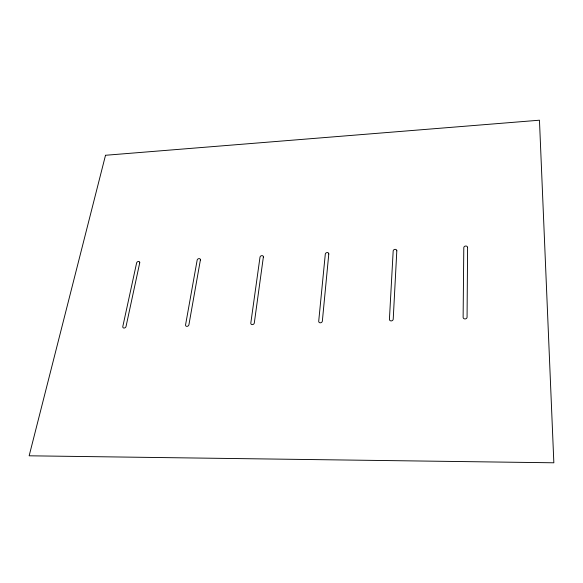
<?xml version="1.0" encoding="UTF-8"?>
<svg xmlns="http://www.w3.org/2000/svg" width="583" height="583" viewBox="0 0 583 583"><rect width="100%" height="100%" fill="white"/><g stroke="black" fill="none" stroke-linecap="round" stroke-linejoin="round"><path stroke-width="0.87" d="M467.588 247.498L467.07 317.167A1.982 1.713 -7.7 0 1 465.081 318.937A1.982 1.713 -7.7 0 1 463.121 317.276L463.798 247.68A1.902 1.567 -9.5 0 1 465.708 246.019A1.902 1.567 -9.5 0 1 467.588 247.498M396.812 250.807L393.212 319.178A1.917 1.662 -16.6 0 1 391.229 320.912A1.917 1.662 -16.6 0 1 389.422 319.28L393.175 250.981A1.844 1.523 -15.9 0 1 395.077 249.349A1.844 1.523 -15.9 0 1 396.812 250.807M328.783 253.984L322.355 321.102A1.873 1.603 -24.8 0 1 320.373 322.807A1.873 1.603 -24.8 0 1 318.712 321.204L325.292 254.152A1.8 1.472 -21.9 0 1 327.187 252.548A1.8 1.472 -21.9 0 1 328.783 253.984M263.363 257.045L254.312 322.953A1.836 1.538 -31 0 1 252.344 324.622A1.836 1.538 -31 0 1 250.814 323.048L259.996 257.205A1.764 1.421 -27.1 0 1 261.884 255.631A1.764 1.421 -27.1 0 1 263.363 257.045M200.384 259.989L188.928 324.731A1.815 1.472 -35.3 0 1 186.961 326.371A1.815 1.472 -35.3 0 1 185.569 324.826L197.149 260.142A1.734 1.363 -31.1 0 1 199.029 258.597A1.734 1.363 -31.1 0 1 200.384 259.989M139.731 262.824L126.045 326.444A1.793 1.406 -38.3 0 1 124.092 328.054A1.793 1.406 -38.3 0 1 122.809 326.531L136.604 262.969A1.705 1.304 -34.3 0 1 138.477 261.454A1.705 1.304 -34.3 0 1 139.731 262.824M105.516 155.275L29.15 455.804L553.85 462.793L539.457 120.207L105.516 155.275"/></g></svg>
